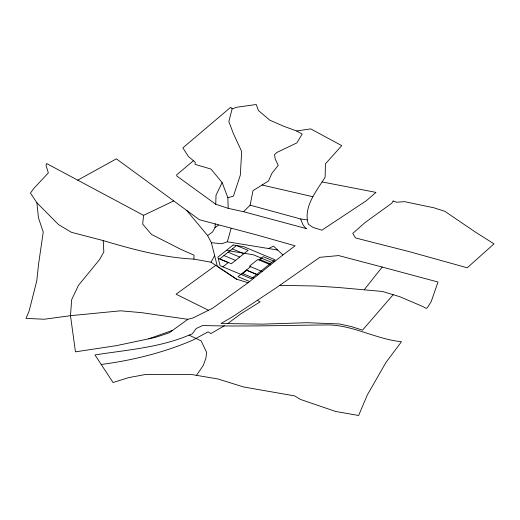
<?xml version="1.0" encoding="UTF-8"?>
<svg xmlns="http://www.w3.org/2000/svg" width="520" height="520" viewBox="0 0 520 520"><rect width="100%" height="100%" fill="white"/><g stroke="black" fill="none" stroke-linecap="round" stroke-linejoin="round"><path stroke-width="0.78" d="M322.03 181.922L375.941 192.387L366.476 200.629L321.88 230.178L313.092 227.468L308.412 224.296C302.803 207.116 316.667 190.886 325.13 177.209L325.449 163.833L341.75 145.62L310.687 128.882L296.66 130.995L283.822 126.295L269.828 120.178L258.447 110.52L256.25 104.513L236.73 107.244L232.135 108.875L228.826 121.544L233.344 133.458L241.677 151.495L240.325 175.136L233.415 196.157L227.858 197.672L228.196 208.338L243.6 211.731L306.618 228.664L305.552 228.078L302.959 224.744L300.619 218.972L250.114 205.166L243.6 211.731M77.727 180.167L116.389 158.847L199.381 219.726L257.361 235.112L295.106 245.823L282.893 254.976L248.079 282.757L236.652 279.208L211.042 262.217L193.915 259.11L194.012 255.164L180.999 249.444L151.45 234.383L142.675 224.114L143.578 215.352L173.732 200.909M228.196 208.338L215.755 204.256L216.008 195.247L222.131 182.559L210.958 169.065L195.026 164.352L195.202 162.149L188.448 156.559L182.858 147.862L230.698 107.27L232.135 108.875M236.652 279.208L217.36 266.409L211.38 242.703L207.603 235.567L212.569 231.946L215.026 227.5L215.222 223.841M250.114 205.166L253.006 190.665L268.58 180.921L271.889 173.31L278.252 165.373L275.23 159.088L274.534 154.615L276.894 152.451L296.849 142.903L302.204 134.049L296.66 130.995M211.38 242.703L221.708 243.744L227.35 241.794L231.094 228.436M214.624 255.561L211.042 262.217M196.475 375.343L203.197 365.573L205.888 358.384L206.622 352.346L201.11 340.88L189.059 335.134C159.172 347.744 126.646 349.908 94.965 354.952L113.061 382.519L128.72 377.611L146.042 374.406L192.172 374.615L217.867 378.957L243.685 386.99L294.534 395.882L300.586 399.477L335.673 411.469L358.631 415.487L367.237 395.122L385.944 362.473L401.486 341.712C375.122 339.157 351.357 323.895 324.565 324.981C283.933 325.299 243.315 326.729 202.677 325.5L196.216 328.484L192.361 333.808L189.059 335.134M364.254 289.705L382.213 267.059L438.009 282.022L431.184 301.62L427.538 307.437L426.309 308.471L422.923 306.572L399.718 296.68L382.512 291.467L338.553 287.514L315.068 285.987L279.689 285.376M393.166 294.697L362.544 330.135L351.221 326.547L339.404 323.94L307.002 322.706L262.184 324.142L221.006 323.466L232.642 316.719L276.042 287.924L319.826 257.315L338.624 255.573L382.213 267.059M193.447 160.7L176.625 174.889L176.95 176.137L215.755 204.256M222.892 266.87L228.241 262.606L218.231 258.421M250.588 266.682L238.024 276.705L249.594 281.541M258.96 260L263.153 256.659L274.722 261.495M241.41 274.612L246.76 270.342L256.678 274.489M261.839 258.31L260.163 259.649L270.082 263.796M227.689 323.577L240.767 313.892L260.137 301.853L257.27 300.378M215.755 265.35L176.092 294.222L208.52 310.271M248.079 282.757L212.686 308.197L193.056 317.961L187.85 319.3L169.228 332.8L155.37 337.396L116.395 345.657L75.445 351.839L70.486 315.679L71.669 299.669L78.52 285.272L99.691 259.409L103.838 251.888L103.22 240.578L71.481 232.323L58.572 224.633L36.907 202.787L30.453 193.018L33.95 188.279L48.341 172.939L46.04 165.367L46.559 163.508L143.578 215.352M215.026 227.5L218.589 225.141M224.471 325.709L210.925 333.554L208.072 331.864L192.738 340.165A242.002 139.718 0 0 1 156.292 353.138A241.547 139.458 0 0 1 102.635 364.279L101.192 364.442M268.625 248.547L273.526 246.103L282.893 254.976M172.542 330.395L148.688 338.812M300.619 218.972L306.976 219.843M187.85 319.3L141.479 312.637L120.581 310.817L70.486 315.679L44.33 319.235L26 318.409L29.178 310.882L36.784 280.755L38.552 264.257L43.238 232.031L38.461 217.841L36.907 202.787M193.915 259.11C162.916 257.55 132.88 249.418 103.22 240.578M227.35 241.794L277.667 250.029M226.395 250.374L253.448 254.8L271.758 262.45M262.048 185.01L312.851 196.716M232.343 248.879L243.919 253.714M270.536 264.836L257.803 259.512L249.431 266.201L262.158 271.518M228.156 252.219L239.727 257.056M223.964 255.561L235.541 260.397M246.395 270.023L257.972 274.859M242.209 273.364L253.786 278.2M207.603 235.567L186.641 210.379M222.131 182.559L227.858 197.672M393.159 201.006L391.82 203.197L365.222 222.43L352.742 233.422L355.543 237.958L409.331 251.654L467.233 267.787L494 243.867L475.26 231.992L444.815 211.302L433.849 207.779L404.541 201.662L396.663 202.228L393.159 201.006M233.149 244.992L217.912 257.14L220.064 265.694L251.329 278.752L275.087 259.798L243.828 246.733L233.149 244.992M236.529 245.537L219.778 258.901L231.355 263.738L248.105 250.374L236.529 245.537"/></g></svg>
